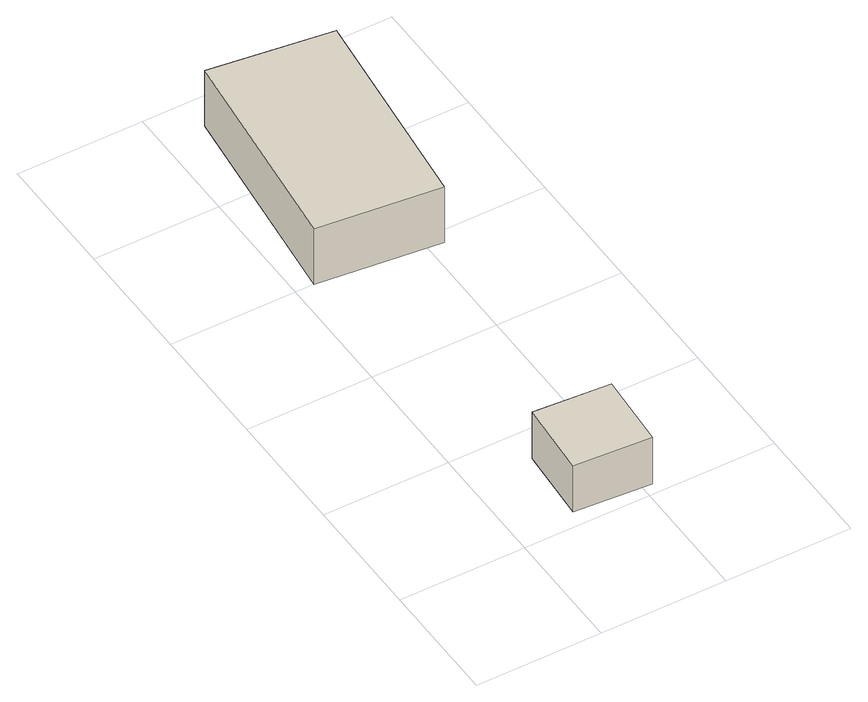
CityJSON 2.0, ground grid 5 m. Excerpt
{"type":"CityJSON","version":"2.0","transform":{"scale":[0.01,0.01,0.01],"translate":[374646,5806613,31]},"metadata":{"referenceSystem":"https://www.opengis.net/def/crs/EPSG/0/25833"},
"CityObjects":{
"building1":{"type":"Building","attributes":{"Gemeindeschluessel":"11000006","BezugspunktDach":"2200","function":"51009_1611","measuredHeight":2.15,"storeysAboveGround":0},"address":[{"country":"Germany","locality":"Berlin"}],"geometry":[{"type":"Solid","lod":"1","boundaries":[[[[0,1,2,3]],[[4,5,6,7]],[[4,7,3,2]],[[5,4,2,1]],[[6,5,1,0]],[[7,6,0,3]]]]}]},
"building2":{"type":"Building","attributes":{"Gemeindeschluessel":"11000006","BezugspunktDach":"2200","function":"31001_1312","measuredHeight":2.59,"storeysAboveGround":1},"address":[{"country":"Germany","locality":"Berlin","thoroughfareNumber":"25","thoroughfareName":"Kremnitzufer"}],"geometry":[{"type":"Solid","lod":"1","boundaries":[[[[8,9,10,11]],[[12,13,14,15]],[[12,15,11,10]],[[13,12,10,9]],[[14,13,9,8]],[[15,14,8,11]]]]}]}
},
"vertices":[
[540,45,228],[561,348,228],[255,369,228],[234,66,228],[255,369,12],[561,348,12],[540,45,12],[234,66,12],
[551,1425,293],[645,2286,293],[157,2350,293],[61,1479,293],[157,2350,34],[645,2286,34],[551,1425,34],[61,1479,34]
]}
